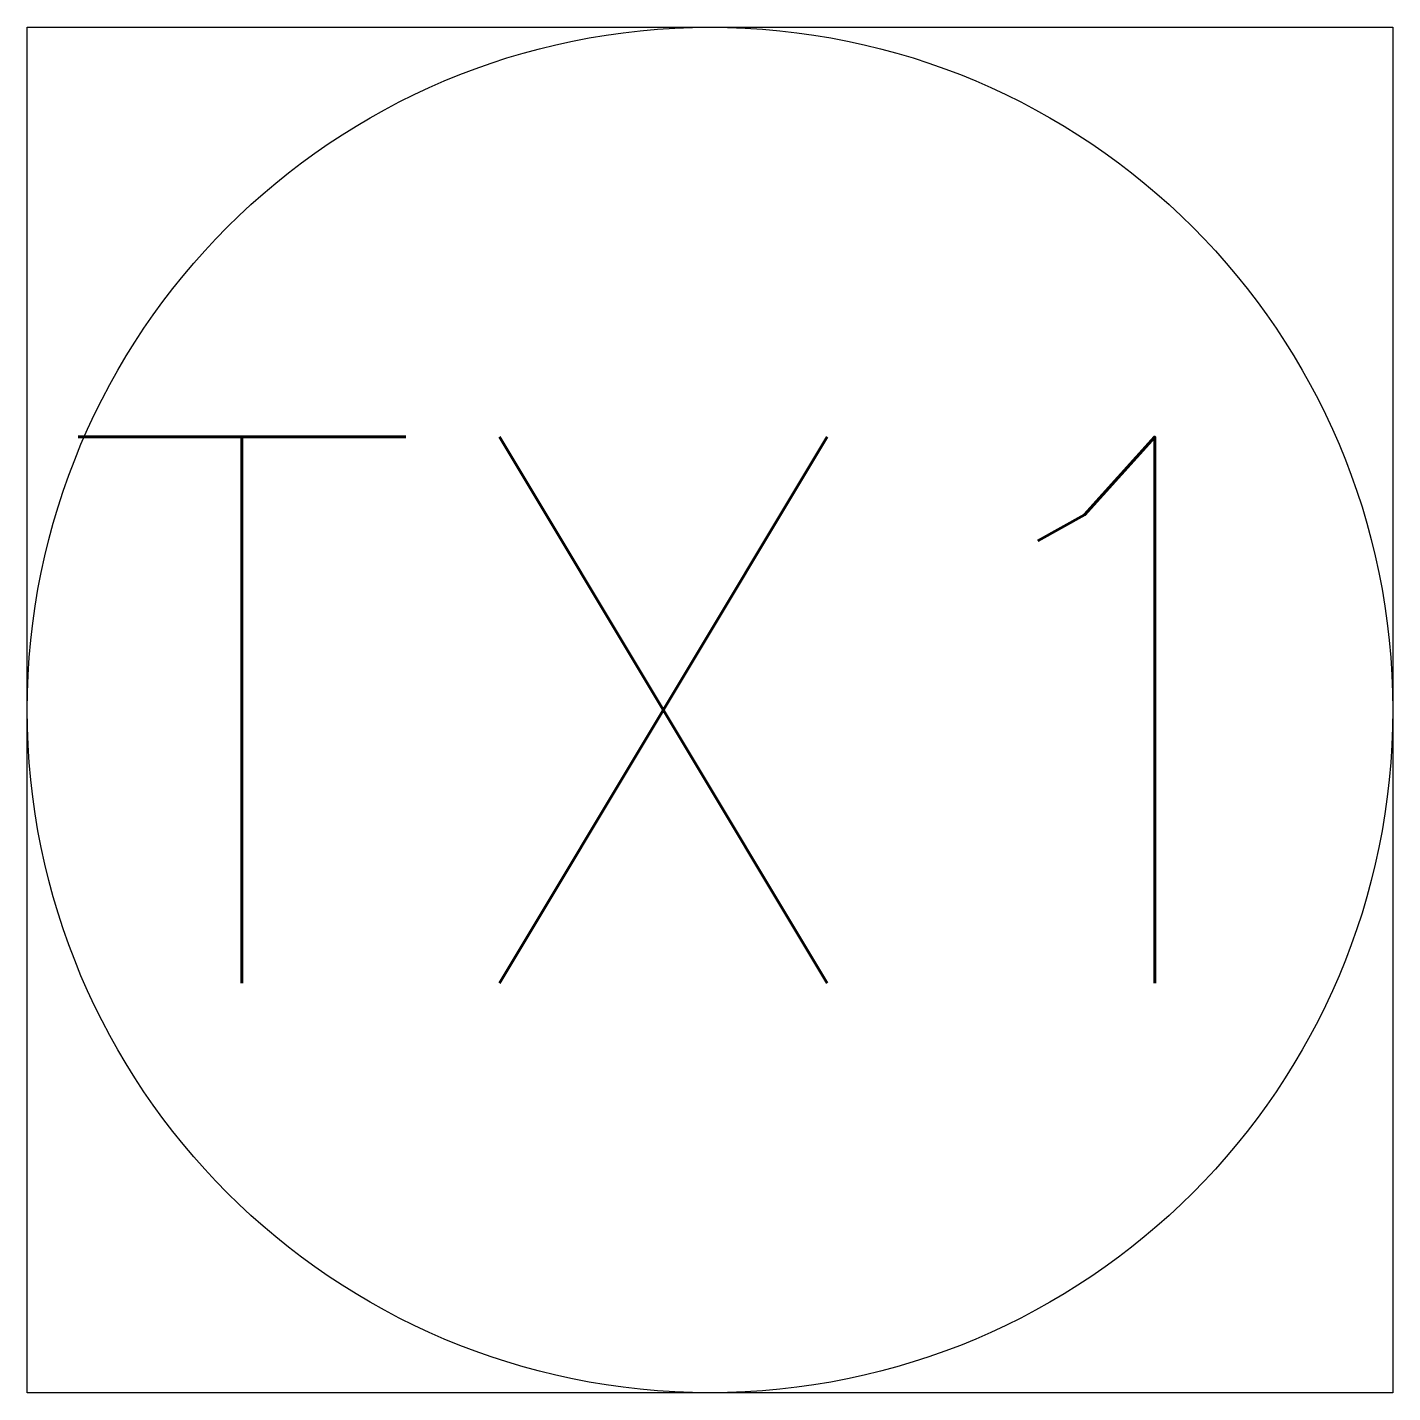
# Model space of a CAD drawing. Header units: millimetres. Extents: x -10187.388 to -10186.888, y 55.301 to 55.801.
import ezdxf
from ezdxf.enums import TextEntityAlignment as Align

# ---------------------------------------------------------------- set-up
doc = ezdxf.new("R2010")
doc.units = ezdxf.units.MM
doc.header["$LTSCALE"] = 10
doc.layers.add('Tub_símbolos', color=2, linetype='Continuous')
doc.styles.add('r80', font='romans.shx')

msp = doc.modelspace()

# ---------------------------------------------------------------- linework, layer by layer
at = {"layer": 'Tub_símbolos', "color": 1}
for p, q in [((-10187.38828, 55.30139), (-10187.38828, 55.80139)), ((-10187.38828, 55.80139), (-10186.88828, 55.80139)), ((-10186.88828, 55.80139), (-10186.88828, 55.30139)), ((-10186.88828, 55.30139), (-10187.38828, 55.30139))]:
    msp.add_line(p, q, dxfattribs=at)
msp.add_circle((-10187.13828, 55.55139), 0.25, dxfattribs=at)

# ---------------------------------------------------------------- texts
at = {"layer": 'Tub_símbolos', "style": 'r80'}
msp.add_attdef('TX1', text='', height=0.2, dxfattribs=at).set_placement((-10187.13828, 55.55139), align=Align.MIDDLE)

doc.saveas('drawing.dxf')
